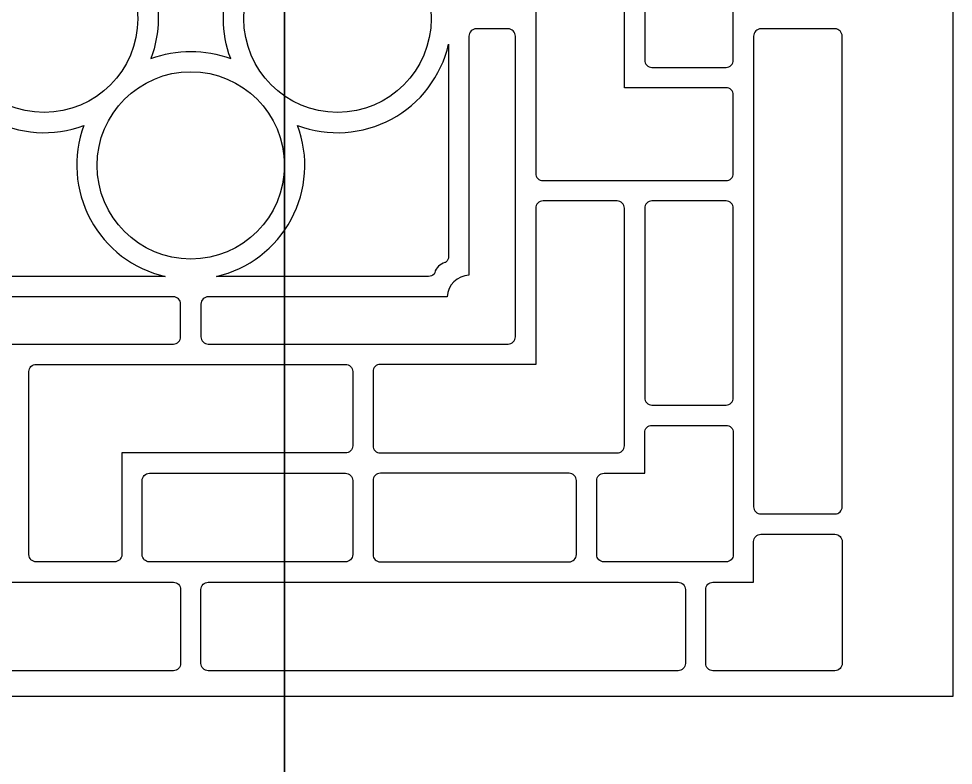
# Model space of a CAD drawing. Header units: centimetres. Extents: x 20.1 to 27, y -20.6 to 12.3.
# Drawn here: x 22.798 to 27, y -9.311 to -5.954 of the extents above; entities that cross this region are included whole.
import ezdxf

# ---------------------------------------------------------------- set-up
doc = ezdxf.new("R2010")
doc.units = ezdxf.units.CM
doc.header["$MEASUREMENT"] = 0
doc.layers.add('layer 1', color=7, linetype='Continuous')

msp = doc.modelspace()

# ---------------------------------------------------------------- linework, layer by layer
at = {"layer": 'layer 1', "color": 250}
for points, knots in [([(23.99309, 5.29547), (23.99309, 5.52805), (23.80454, 5.7166), (23.57196, 5.7166), (23.57196, 5.7166), (23.33937, 5.7166), (23.15083, 5.52805), (23.15083, 5.29547), (23.15083, 5.29547), (23.15083, 5.06288), (23.33937, 4.87434), (23.57196, 4.87434), (23.57196, 4.87434), (23.80454, 4.87433), (23.99309, 5.06288), (23.99309, 5.29546), (23.99309, 12.27286), (23.99309, -8.65933), (23.99309, 5.29547)], [0, 0, 0, 0, 0.2, 0.2, 0.2, 0.2, 0.4, 0.4, 0.4, 0.4, 0.6, 0.6, 0.6, 0.6, 1, 1, 1, 1.00001, 1.00001, 1.00001, 1.00001]), ([(20.14415, -9.00015), (20.14415, -9.00015), (20.14415, 9.00077), (20.14415, 9.00077), (20.14415, 9.00077), (20.14415, 9.00077), (26.99977, 9.00077), (26.99977, 9.00077), (26.99977, 9.00077), (26.99977, 9.00077), (26.99977, -9.00015), (26.99977, -9.00015), (26.99977, -9.00015), (26.99977, -9.00015), (20.14415, -9.00015), (20.14415, -9.00015)], [0, 0, 0, 0, 0.2, 0.2, 0.2, 0.2, 0.4, 0.4, 0.4, 0.4, 0.6, 0.6, 0.6, 0.6, 1, 1, 1, 1]), ([(23.99309, -0.65913), (23.99309, -0.42655), (23.80454, -0.238), (23.57196, -0.238), (23.57196, -0.238), (23.33937, -0.238), (23.15083, -0.42655), (23.15083, -0.65913), (23.15083, -0.65913), (23.15083, -0.89172), (23.33937, -1.08026), (23.57196, -1.08026), (23.57196, -1.08026), (23.80454, -1.08027), (23.99309, -0.89172), (23.99309, -0.65914), (23.99309, 6.31826), (23.99309, -14.61393), (23.99309, -0.65913)], [0, 0, 0, 0, 0.2, 0.2, 0.2, 0.2, 0.4, 0.4, 0.4, 0.4, 0.6, 0.6, 0.6, 0.6, 1, 1, 1, 1.00001, 1.00001, 1.00001, 1.00001]), ([(23.99309, -6.61373), (23.99309, -6.38115), (23.80454, -6.1926), (23.57196, -6.1926), (23.57196, -6.1926), (23.33937, -6.1926), (23.15083, -6.38115), (23.15083, -6.61373), (23.15083, -6.61373), (23.15083, -6.84632), (23.33937, -7.03486), (23.57196, -7.03487), (23.57196, -7.03487), (23.80454, -7.03487), (23.99309, -6.84632), (23.99309, -6.61374), (23.99309, 0.36366), (23.99309, -20.56853), (23.99309, -6.61373)], [0, 0, 0, 0, 0.2, 0.2, 0.2, 0.2, 0.4, 0.4, 0.4, 0.4, 0.6, 0.6, 0.6, 0.6, 1, 1, 1, 1.00001, 1.00001, 1.00001, 1.00001]), ([(25.52091, -6.26442), (25.52091, -6.26442), (25.97796, -6.26442), (25.97796, -6.26442), (25.97796, -6.26442), (25.98661, -6.26442), (25.99492, -6.26786), (26.00104, -6.27399), (26.00104, -6.27399), (26.00716, -6.28011), (26.0106, -6.28841), (26.0106, -6.29707), (26.0106, -6.29707), (26.0106, -6.29707), (26.0106, -6.64964), (26.0106, -6.64964), (26.0106, -6.64964), (26.0106, -6.6583), (26.00716, -6.66661), (26.00104, -6.67273), (26.00104, -6.67273), (25.99492, -6.67885), (25.98661, -6.68229), (25.97796, -6.68229), (25.97796, -6.68229), (25.97796, -6.68229), (25.15528, -6.68229), (25.15528, -6.68229), (25.15528, -6.68229), (25.14662, -6.68229), (25.13832, -6.67885), (25.1322, -6.67273), (25.1322, -6.67273), (25.12608, -6.66661), (25.12264, -6.6583), (25.12264, -6.64964), (25.12264, -6.64964), (25.12264, -6.64964), (25.12264, -5.25893), (25.12264, -5.25893), (25.12264, -5.25893), (25.12264, -5.25027), (25.12608, -5.24197), (25.1322, -5.23585), (25.1322, -5.23585), (25.13832, -5.22973), (25.14662, -5.22629), (25.15528, -5.22629), (25.15528, -5.22629), (25.15528, -5.22629), (25.48827, -5.22629), (25.48827, -5.22629), (25.48827, -5.22629), (25.49693, -5.22629), (25.50523, -5.22973), (25.51135, -5.23585), (25.51135, -5.23585), (25.51748, -5.24197), (25.52091, -5.25027), (25.52091, -5.25893), (25.52091, -5.25893), (25.52091, -5.25893), (25.52091, -6.26442), (25.52091, -6.26442)], [0, 0, 0, 0, 0.0588235, 0.0588235, 0.0588235, 0.0588235, 0.1176471, 0.1176471, 0.1176471, 0.1176471, 0.1764706, 0.1764706, 0.1764706, 0.1764706, 0.2352941, 0.2352941, 0.2352941, 0.2352941, 0.2941176, 0.2941176, 0.2941176, 0.2941176, 0.3529412, 0.3529412, 0.3529412, 0.3529412, 0.4117647, 0.4117647, 0.4117647, 0.4117647, 0.4705882, 0.4705882, 0.4705882, 0.4705882, 0.5294118, 0.5294118, 0.5294118, 0.5294118, 0.5882353, 0.5882353, 0.5882353, 0.5882353, 0.6470588, 0.6470588, 0.6470588, 0.6470588, 0.7058824, 0.7058824, 0.7058824, 0.7058824, 0.7647059, 0.7647059, 0.7647059, 0.7647059, 0.8235294, 0.8235294, 0.8235294, 0.8235294, 0.8823529, 0.8823529, 0.8823529, 0.8823529, 1, 1, 1, 1]), ([(25.97796, -5.22629), (25.98661, -5.22629), (25.99492, -5.22973), (26.00104, -5.23585), (26.00104, -5.23585), (26.00716, -5.24197), (26.0106, -5.25027), (26.0106, -5.25893), (26.0106, -5.25893), (26.0106, -5.25893), (26.0106, -6.14037), (26.0106, -6.14037), (26.0106, -6.14037), (26.0106, -6.14903), (26.00716, -6.15733), (26.00104, -6.16345), (26.00104, -6.16345), (25.99492, -6.16958), (25.98661, -6.17302), (25.97796, -6.17302), (25.97796, -6.17302), (25.97796, -6.17302), (25.64497, -6.17302), (25.64497, -6.17302), (25.64497, -6.17302), (25.63631, -6.17302), (25.62801, -6.16958), (25.62189, -6.16345), (25.62189, -6.16345), (25.61576, -6.15733), (25.61232, -6.14903), (25.61232, -6.14037), (25.61232, -6.14037), (25.61232, -6.14037), (25.61232, -5.25893), (25.61232, -5.25893), (25.61232, -5.25893), (25.61232, -5.25027), (25.61576, -5.24197), (25.62189, -5.23585), (25.62189, -5.23585), (25.62801, -5.22973), (25.63631, -5.22629), (25.64497, -5.22629), (25.64497, -5.22629), (25.64497, -5.22629), (25.97796, -5.22629), (25.97796, -5.22629)], [0, 0, 0, 0, 0.0769231, 0.0769231, 0.0769231, 0.0769231, 0.1538462, 0.1538462, 0.1538462, 0.1538462, 0.2307692, 0.2307692, 0.2307692, 0.2307692, 0.3076923, 0.3076923, 0.3076923, 0.3076923, 0.3846154, 0.3846154, 0.3846154, 0.3846154, 0.4615385, 0.4615385, 0.4615385, 0.4615385, 0.5384615, 0.5384615, 0.5384615, 0.5384615, 0.6153846, 0.6153846, 0.6153846, 0.6153846, 0.6923077, 0.6923077, 0.6923077, 0.6923077, 0.7692308, 0.7692308, 0.7692308, 0.7692308, 0.8461538, 0.8461538, 0.8461538, 0.8461538, 1, 1, 1, 1]), ([(23.33364, -5.95429), (23.33364, -5.7217), (23.1451, -5.53316), (22.91251, -5.53316), (22.91251, -5.53316), (22.67993, -5.53316), (22.49138, -5.7217), (22.49138, -5.95429), (22.49138, -5.95429), (22.49138, -6.18687), (22.67993, -6.37542), (22.91251, -6.37542), (22.91251, -6.37542), (23.1451, -6.37542), (23.33364, -6.18687), (23.33364, -5.95429)], [0, 0, 0, 0, 0.2, 0.2, 0.2, 0.2, 0.4, 0.4, 0.4, 0.4, 0.6, 0.6, 0.6, 0.6, 1, 1, 1, 1]), ([(24.65254, -5.95429), (24.65254, -5.7217), (24.46399, -5.53316), (24.2314, -5.53316), (24.2314, -5.53316), (23.99882, -5.53316), (23.81027, -5.7217), (23.81027, -5.95429), (23.81027, -5.95429), (23.81027, -6.18687), (23.99882, -6.37542), (24.2314, -6.37542), (24.2314, -6.37542), (24.46399, -6.37542), (24.65253, -6.18687), (24.65254, -5.95429)], [0, 0, 0, 0, 0.2, 0.2, 0.2, 0.2, 0.4, 0.4, 0.4, 0.4, 0.6, 0.6, 0.6, 0.6, 1, 1, 1, 1]), ([(23.39267, -5.775), (23.5083, -5.81818), (23.63562, -5.81818), (23.75124, -5.775), (23.75124, -5.775), (23.70807, -5.89063), (23.70807, -6.01795), (23.75124, -6.13357), (23.75124, -6.13357), (23.63562, -6.0904), (23.5083, -6.0904), (23.39267, -6.13357), (23.39267, -6.13357), (23.43585, -6.01795), (23.43585, -5.89063), (23.39267, -5.775)], [0, 0, 0, 0, 0.2, 0.2, 0.2, 0.2, 0.4, 0.4, 0.4, 0.4, 0.6, 0.6, 0.6, 0.6, 1, 1, 1, 1]), ([(22.11269, -6.03264), (22.11269, -6.02398), (22.11613, -6.01568), (22.12225, -6.00955), (22.12225, -6.00955), (22.12837, -6.00343), (22.13668, -5.99999), (22.14534, -5.99999), (22.14534, -5.99999), (22.14534, -5.99999), (22.28898, -5.99999), (22.28898, -5.99999), (22.28898, -5.99999), (22.29764, -5.99999), (22.30594, -6.00343), (22.31206, -6.00955), (22.31206, -6.00955), (22.31818, -6.01568), (22.32162, -6.02398), (22.32162, -6.03264), (22.32162, -6.03264), (22.32162, -6.03264), (22.32162, -7.10669), (22.32162, -7.10669), (22.32162, -7.10669), (22.37425, -7.11007), (22.41618, -7.152), (22.41956, -7.20462), (22.41956, -7.20462), (22.41956, -7.20462), (23.49361, -7.20462), (23.49361, -7.20462), (23.49361, -7.20462), (23.50227, -7.20462), (23.51057, -7.20806), (23.51669, -7.21419), (23.51669, -7.21419), (23.52281, -7.22031), (23.52625, -7.22861), (23.52625, -7.23727), (23.52625, -7.23727), (23.52625, -7.23727), (23.52625, -7.38418), (23.52625, -7.38418), (23.52625, -7.38418), (23.52625, -7.39283), (23.52281, -7.40114), (23.51669, -7.40726), (23.51669, -7.40726), (23.51057, -7.41338), (23.50227, -7.41682), (23.49361, -7.41682), (23.49361, -7.41682), (23.49361, -7.41682), (22.14534, -7.41682), (22.14534, -7.41682), (22.14534, -7.41682), (22.13668, -7.41682), (22.12837, -7.41338), (22.12225, -7.40726), (22.12225, -7.40726), (22.11613, -7.40114), (22.11269, -7.39283), (22.11269, -7.38418), (22.11269, -7.38418), (22.11269, -7.38418), (22.11269, -6.03264), (22.11269, -6.03264)], [0, 0, 0, 0, 0.0555556, 0.0555556, 0.0555556, 0.0555556, 0.1111111, 0.1111111, 0.1111111, 0.1111111, 0.1666667, 0.1666667, 0.1666667, 0.1666667, 0.2222222, 0.2222222, 0.2222222, 0.2222222, 0.2777778, 0.2777778, 0.2777778, 0.2777778, 0.3333333, 0.3333333, 0.3333333, 0.3333333, 0.3888889, 0.3888889, 0.3888889, 0.3888889, 0.4444444, 0.4444444, 0.4444444, 0.4444444, 0.5, 0.5, 0.5, 0.5, 0.5555556, 0.5555556, 0.5555556, 0.5555556, 0.6111111, 0.6111111, 0.6111111, 0.6111111, 0.6666667, 0.6666667, 0.6666667, 0.6666667, 0.7222222, 0.7222222, 0.7222222, 0.7222222, 0.7777778, 0.7777778, 0.7777778, 0.7777778, 0.8333333, 0.8333333, 0.8333333, 0.8333333, 0.8888889, 0.8888889, 0.8888889, 0.8888889, 1, 1, 1, 1]), ([(24.82229, -7.10669), (24.82229, -7.10669), (24.82229, -6.03264), (24.82229, -6.03264), (24.82229, -6.03264), (24.82229, -6.02398), (24.82573, -6.01568), (24.83186, -6.00955), (24.83186, -6.00955), (24.83798, -6.00343), (24.84628, -5.99999), (24.85494, -5.99999), (24.85494, -5.99999), (24.85494, -5.99999), (24.99858, -5.99999), (24.99858, -5.99999), (24.99858, -5.99999), (25.00724, -5.99999), (25.01554, -6.00343), (25.02167, -6.00955), (25.02167, -6.00955), (25.02779, -6.01568), (25.03123, -6.02398), (25.03123, -6.03264), (25.03123, -6.03264), (25.03123, -6.03264), (25.03123, -7.38418), (25.03123, -7.38418), (25.03123, -7.38418), (25.03123, -7.39283), (25.02779, -7.40114), (25.02167, -7.40726), (25.02167, -7.40726), (25.01554, -7.41338), (25.00724, -7.41682), (24.99858, -7.41682), (24.99858, -7.41682), (24.99858, -7.41682), (23.65031, -7.41682), (23.65031, -7.41682), (23.65031, -7.41682), (23.64165, -7.41682), (23.63335, -7.41338), (23.62722, -7.40726), (23.62722, -7.40726), (23.6211, -7.40114), (23.61766, -7.39283), (23.61766, -7.38418), (23.61766, -7.38418), (23.61766, -7.38418), (23.61766, -7.23727), (23.61766, -7.23727), (23.61766, -7.23727), (23.61766, -7.22861), (23.6211, -7.22031), (23.62722, -7.21419), (23.62722, -7.21419), (23.63335, -7.20806), (23.64165, -7.20462), (23.65031, -7.20462), (23.65031, -7.20462), (23.65031, -7.20462), (24.72436, -7.20462), (24.72436, -7.20462), (24.72436, -7.20462), (24.72774, -7.152), (24.76967, -7.11007), (24.82229, -7.10669)], [0, 0, 0, 0, 0.0555556, 0.0555556, 0.0555556, 0.0555556, 0.1111111, 0.1111111, 0.1111111, 0.1111111, 0.1666667, 0.1666667, 0.1666667, 0.1666667, 0.2222222, 0.2222222, 0.2222222, 0.2222222, 0.2777778, 0.2777778, 0.2777778, 0.2777778, 0.3333333, 0.3333333, 0.3333333, 0.3333333, 0.3888889, 0.3888889, 0.3888889, 0.3888889, 0.4444444, 0.4444444, 0.4444444, 0.4444444, 0.5, 0.5, 0.5, 0.5, 0.5555556, 0.5555556, 0.5555556, 0.5555556, 0.6111111, 0.6111111, 0.6111111, 0.6111111, 0.6666667, 0.6666667, 0.6666667, 0.6666667, 0.7222222, 0.7222222, 0.7222222, 0.7222222, 0.7777778, 0.7777778, 0.7777778, 0.7777778, 0.8333333, 0.8333333, 0.8333333, 0.8333333, 0.8888889, 0.8888889, 0.8888889, 0.8888889, 1, 1, 1, 1]), ([(26.46764, -5.99999), (26.4763, -5.99999), (26.4846, -6.00343), (26.49073, -6.00955), (26.49073, -6.00955), (26.49685, -6.01568), (26.50029, -6.02398), (26.50029, -6.03264), (26.50029, -6.03264), (26.50029, -6.03264), (26.50029, -8.14809), (26.50029, -8.14809), (26.50029, -8.14809), (26.50029, -8.15675), (26.49685, -8.16505), (26.49073, -8.17117), (26.49073, -8.17117), (26.4846, -8.17729), (26.4763, -8.18073), (26.46764, -8.18073), (26.46764, -8.18073), (26.46764, -8.18073), (26.13466, -8.18073), (26.13466, -8.18073), (26.13466, -8.18073), (26.126, -8.18073), (26.11769, -8.17729), (26.11157, -8.17117), (26.11157, -8.17117), (26.10545, -8.16505), (26.10201, -8.15675), (26.10201, -8.14809), (26.10201, -8.14809), (26.10201, -8.14809), (26.10201, -6.03264), (26.10201, -6.03264), (26.10201, -6.03264), (26.10201, -6.02398), (26.10545, -6.01568), (26.11157, -6.00955), (26.11157, -6.00955), (26.11769, -6.00343), (26.126, -5.99999), (26.13466, -5.99999), (26.13466, -5.99999), (26.13466, -5.99999), (26.46764, -5.99999), (26.46764, -5.99999)], [0, 0, 0, 0, 0.0769231, 0.0769231, 0.0769231, 0.0769231, 0.1538462, 0.1538462, 0.1538462, 0.1538462, 0.2307692, 0.2307692, 0.2307692, 0.2307692, 0.3076923, 0.3076923, 0.3076923, 0.3076923, 0.3846154, 0.3846154, 0.3846154, 0.3846154, 0.4615385, 0.4615385, 0.4615385, 0.4615385, 0.5384615, 0.5384615, 0.5384615, 0.5384615, 0.6153846, 0.6153846, 0.6153846, 0.6153846, 0.6923077, 0.6923077, 0.6923077, 0.6923077, 0.7692308, 0.7692308, 0.7692308, 0.7692308, 0.8461538, 0.8461538, 0.8461538, 0.8461538, 1, 1, 1, 1]), ([(22.47542, -7.09674), (22.47593, -7.09871), (22.47689, -7.10053), (22.47823, -7.10206), (22.47823, -7.10206), (22.48443, -7.10915), (22.49338, -7.11322), (22.5028, -7.11322), (22.5028, -7.11322), (22.5028, -7.11322), (23.457, -7.11322), (23.457, -7.11322), (23.457, -7.11322), (23.31314, -7.08011), (23.19055, -6.98658), (23.1206, -6.85658), (23.1206, -6.85658), (23.05066, -6.72658), (23.04016, -6.57274), (23.0918, -6.43445), (23.0918, -6.43445), (22.95351, -6.48609), (22.79966, -6.47559), (22.66967, -6.40564), (22.66967, -6.40564), (22.53967, -6.3357), (22.44614, -6.2131), (22.41303, -6.06925), (22.41303, -6.06925), (22.41303, -6.06925), (22.41303, -7.02345), (22.41303, -7.02345), (22.41303, -7.02345), (22.41303, -7.03286), (22.4171, -7.04182), (22.42418, -7.04802), (22.42418, -7.04802), (22.42572, -7.04936), (22.42754, -7.05032), (22.42951, -7.05083), (22.42951, -7.05083), (22.45201, -7.05666), (22.46959, -7.07424), (22.47542, -7.09674)], [0, 0, 0, 0, 0.0833333, 0.0833333, 0.0833333, 0.0833333, 0.1666667, 0.1666667, 0.1666667, 0.1666667, 0.25, 0.25, 0.25, 0.25, 0.3333333, 0.3333333, 0.3333333, 0.3333333, 0.4166667, 0.4166667, 0.4166667, 0.4166667, 0.5, 0.5, 0.5, 0.5, 0.5833333, 0.5833333, 0.5833333, 0.5833333, 0.6666667, 0.6666667, 0.6666667, 0.6666667, 0.75, 0.75, 0.75, 0.75, 0.8333333, 0.8333333, 0.8333333, 0.8333333, 1, 1, 1, 1]), ([(24.71441, -7.05083), (24.71638, -7.05032), (24.7182, -7.04936), (24.71973, -7.04802), (24.71973, -7.04802), (24.72682, -7.04182), (24.73089, -7.03286), (24.73089, -7.02345), (24.73089, -7.02345), (24.73089, -7.02345), (24.73089, -6.06925), (24.73089, -6.06925), (24.73089, -6.06925), (24.69778, -6.2131), (24.60425, -6.3357), (24.47425, -6.40564), (24.47425, -6.40564), (24.34425, -6.47559), (24.19041, -6.48609), (24.05212, -6.43445), (24.05212, -6.43445), (24.10376, -6.57274), (24.09326, -6.72658), (24.02331, -6.85658), (24.02331, -6.85658), (23.95337, -6.98658), (23.83077, -7.08011), (23.68692, -7.11322), (23.68692, -7.11322), (23.68692, -7.11322), (24.64112, -7.11322), (24.64112, -7.11322), (24.64112, -7.11322), (24.65053, -7.11322), (24.65949, -7.10915), (24.66569, -7.10206), (24.66569, -7.10206), (24.66703, -7.10053), (24.66799, -7.09871), (24.6685, -7.09674), (24.6685, -7.09674), (24.67433, -7.07424), (24.69191, -7.05666), (24.71441, -7.05083)], [0, 0, 0, 0, 0.0833333, 0.0833333, 0.0833333, 0.0833333, 0.1666667, 0.1666667, 0.1666667, 0.1666667, 0.25, 0.25, 0.25, 0.25, 0.3333333, 0.3333333, 0.3333333, 0.3333333, 0.4166667, 0.4166667, 0.4166667, 0.4166667, 0.5, 0.5, 0.5, 0.5, 0.5833333, 0.5833333, 0.5833333, 0.5833333, 0.6666667, 0.6666667, 0.6666667, 0.6666667, 0.75, 0.75, 0.75, 0.75, 0.8333333, 0.8333333, 0.8333333, 0.8333333, 1, 1, 1, 1]), ([(25.12264, -6.80634), (25.12264, -6.79769), (25.12608, -6.78938), (25.1322, -6.78326), (25.1322, -6.78326), (25.13832, -6.77714), (25.14662, -6.7737), (25.15528, -6.7737), (25.15528, -6.7737), (25.15528, -6.7737), (25.48827, -6.7737), (25.48827, -6.7737), (25.48827, -6.7737), (25.49693, -6.7737), (25.50523, -6.77714), (25.51135, -6.78326), (25.51135, -6.78326), (25.51748, -6.78938), (25.52091, -6.79769), (25.52091, -6.80634), (25.52091, -6.80634), (25.52091, -6.80634), (25.52091, -7.87386), (25.52091, -7.87386), (25.52091, -7.87386), (25.52091, -7.88252), (25.51748, -7.89083), (25.51135, -7.89695), (25.51135, -7.89695), (25.50523, -7.90307), (25.49693, -7.90651), (25.48827, -7.90651), (25.48827, -7.90651), (25.48827, -7.90651), (24.42401, -7.90651), (24.42401, -7.90651), (24.42401, -7.90651), (24.41536, -7.90651), (24.40705, -7.90307), (24.40093, -7.89695), (24.40093, -7.89695), (24.39481, -7.89083), (24.39137, -7.88252), (24.39137, -7.87386), (24.39137, -7.87386), (24.39137, -7.87386), (24.39137, -7.54088), (24.39137, -7.54088), (24.39137, -7.54088), (24.39137, -7.53222), (24.39481, -7.52391), (24.40093, -7.51779), (24.40093, -7.51779), (24.40705, -7.51167), (24.41536, -7.50823), (24.42401, -7.50823), (24.42401, -7.50823), (24.42401, -7.50823), (25.12264, -7.50823), (25.12264, -7.50823), (25.12264, -7.50823), (25.12264, -7.50823), (25.12264, -6.80634), (25.12264, -6.80634)], [0, 0, 0, 0, 0.0588235, 0.0588235, 0.0588235, 0.0588235, 0.1176471, 0.1176471, 0.1176471, 0.1176471, 0.1764706, 0.1764706, 0.1764706, 0.1764706, 0.2352941, 0.2352941, 0.2352941, 0.2352941, 0.2941176, 0.2941176, 0.2941176, 0.2941176, 0.3529412, 0.3529412, 0.3529412, 0.3529412, 0.4117647, 0.4117647, 0.4117647, 0.4117647, 0.4705882, 0.4705882, 0.4705882, 0.4705882, 0.5294118, 0.5294118, 0.5294118, 0.5294118, 0.5882353, 0.5882353, 0.5882353, 0.5882353, 0.6470588, 0.6470588, 0.6470588, 0.6470588, 0.7058824, 0.7058824, 0.7058824, 0.7058824, 0.7647059, 0.7647059, 0.7647059, 0.7647059, 0.8235294, 0.8235294, 0.8235294, 0.8235294, 0.8823529, 0.8823529, 0.8823529, 0.8823529, 1, 1, 1, 1]), ([(25.97796, -6.7737), (25.98661, -6.7737), (25.99492, -6.77714), (26.00104, -6.78326), (26.00104, -6.78326), (26.00716, -6.78938), (26.0106, -6.79769), (26.0106, -6.80634), (26.0106, -6.80634), (26.0106, -6.80634), (26.0106, -7.6584), (26.0106, -7.6584), (26.0106, -7.6584), (26.0106, -7.66706), (26.00716, -7.67536), (26.00104, -7.68148), (26.00104, -7.68148), (25.99492, -7.68761), (25.98661, -7.69105), (25.97796, -7.69105), (25.97796, -7.69105), (25.97796, -7.69105), (25.64497, -7.69105), (25.64497, -7.69105), (25.64497, -7.69105), (25.63631, -7.69105), (25.62801, -7.68761), (25.62189, -7.68148), (25.62189, -7.68148), (25.61576, -7.67536), (25.61232, -7.66706), (25.61232, -7.6584), (25.61232, -7.6584), (25.61232, -7.6584), (25.61232, -6.80634), (25.61232, -6.80634), (25.61232, -6.80634), (25.61232, -6.79769), (25.61576, -6.78938), (25.62189, -6.78326), (25.62189, -6.78326), (25.62801, -6.77714), (25.63631, -6.7737), (25.64497, -6.7737), (25.64497, -6.7737), (25.64497, -6.7737), (25.97796, -6.7737), (25.97796, -6.7737)], [0, 0, 0, 0, 0.0769231, 0.0769231, 0.0769231, 0.0769231, 0.1538462, 0.1538462, 0.1538462, 0.1538462, 0.2307692, 0.2307692, 0.2307692, 0.2307692, 0.3076923, 0.3076923, 0.3076923, 0.3076923, 0.3846154, 0.3846154, 0.3846154, 0.3846154, 0.4615385, 0.4615385, 0.4615385, 0.4615385, 0.5384615, 0.5384615, 0.5384615, 0.5384615, 0.6153846, 0.6153846, 0.6153846, 0.6153846, 0.6923077, 0.6923077, 0.6923077, 0.6923077, 0.7692308, 0.7692308, 0.7692308, 0.7692308, 0.8461538, 0.8461538, 0.8461538, 0.8461538, 1, 1, 1, 1]), ([(24.26731, -7.90651), (24.27597, -7.90651), (24.28428, -7.90307), (24.2904, -7.89695), (24.2904, -7.89695), (24.29652, -7.89083), (24.29996, -7.88252), (24.29996, -7.87386), (24.29996, -7.87386), (24.29996, -7.87386), (24.29996, -7.54088), (24.29996, -7.54088), (24.29996, -7.54088), (24.29996, -7.53222), (24.29652, -7.52391), (24.2904, -7.51779), (24.2904, -7.51779), (24.28428, -7.51167), (24.27597, -7.50823), (24.26731, -7.50823), (24.26731, -7.50823), (24.26731, -7.50823), (22.8766, -7.50823), (22.8766, -7.50823), (22.8766, -7.50823), (22.86794, -7.50823), (22.85964, -7.51167), (22.85352, -7.51779), (22.85352, -7.51779), (22.8474, -7.52391), (22.84396, -7.53222), (22.84396, -7.54088), (22.84396, -7.54088), (22.84396, -7.54088), (22.84396, -8.36355), (22.84396, -8.36355), (22.84396, -8.36355), (22.84396, -8.37221), (22.8474, -8.38051), (22.85352, -8.38664), (22.85352, -8.38664), (22.85964, -8.39276), (22.86794, -8.3962), (22.8766, -8.3962), (22.8766, -8.3962), (22.8766, -8.3962), (23.22918, -8.3962), (23.22918, -8.3962), (23.22918, -8.3962), (23.23784, -8.3962), (23.24614, -8.39276), (23.25226, -8.38664), (23.25226, -8.38664), (23.25838, -8.38051), (23.26182, -8.37221), (23.26182, -8.36355), (23.26182, -8.36355), (23.26182, -8.36355), (23.26182, -7.90651), (23.26182, -7.90651), (23.26182, -7.90651), (23.26182, -7.90651), (24.26731, -7.90651), (24.26731, -7.90651)], [0, 0, 0, 0, 0.0588235, 0.0588235, 0.0588235, 0.0588235, 0.1176471, 0.1176471, 0.1176471, 0.1176471, 0.1764706, 0.1764706, 0.1764706, 0.1764706, 0.2352941, 0.2352941, 0.2352941, 0.2352941, 0.2941176, 0.2941176, 0.2941176, 0.2941176, 0.3529412, 0.3529412, 0.3529412, 0.3529412, 0.4117647, 0.4117647, 0.4117647, 0.4117647, 0.4705882, 0.4705882, 0.4705882, 0.4705882, 0.5294118, 0.5294118, 0.5294118, 0.5294118, 0.5882353, 0.5882353, 0.5882353, 0.5882353, 0.6470588, 0.6470588, 0.6470588, 0.6470588, 0.7058824, 0.7058824, 0.7058824, 0.7058824, 0.7647059, 0.7647059, 0.7647059, 0.7647059, 0.8235294, 0.8235294, 0.8235294, 0.8235294, 0.8823529, 0.8823529, 0.8823529, 0.8823529, 1, 1, 1, 1]), ([(25.64497, -7.78246), (25.63631, -7.78246), (25.62801, -7.78589), (25.62189, -7.79202), (25.62189, -7.79202), (25.61576, -7.79814), (25.61232, -7.80644), (25.61232, -7.8151), (25.61232, -7.8151), (25.61232, -7.8151), (25.61232, -7.99792), (25.61232, -7.99792), (25.61232, -7.99792), (25.61232, -7.99792), (25.42951, -7.99792), (25.42951, -7.99792), (25.42951, -7.99792), (25.42085, -7.99792), (25.41254, -8.00136), (25.40642, -8.00748), (25.40642, -8.00748), (25.4003, -8.0136), (25.39686, -8.02191), (25.39686, -8.03056), (25.39686, -8.03056), (25.39686, -8.03056), (25.39686, -8.36355), (25.39686, -8.36355), (25.39686, -8.36355), (25.39686, -8.37221), (25.4003, -8.38051), (25.40642, -8.38664), (25.40642, -8.38664), (25.41254, -8.39276), (25.42085, -8.3962), (25.42951, -8.3962), (25.42951, -8.3962), (25.42951, -8.3962), (25.97796, -8.3962), (25.97796, -8.3962), (25.97796, -8.3962), (25.98661, -8.3962), (25.99492, -8.39276), (26.00104, -8.38664), (26.00104, -8.38664), (26.00716, -8.38051), (26.0106, -8.37221), (26.0106, -8.36355), (26.0106, -8.36355), (26.0106, -8.36355), (26.0106, -7.8151), (26.0106, -7.8151), (26.0106, -7.8151), (26.0106, -7.80644), (26.00716, -7.79814), (26.00104, -7.79202), (26.00104, -7.79202), (25.99492, -7.78589), (25.98661, -7.78246), (25.97796, -7.78246), (25.97796, -7.78246), (25.97796, -7.78246), (25.64497, -7.78246), (25.64497, -7.78246)], [0, 0, 0, 0, 0.0588235, 0.0588235, 0.0588235, 0.0588235, 0.1176471, 0.1176471, 0.1176471, 0.1176471, 0.1764706, 0.1764706, 0.1764706, 0.1764706, 0.2352941, 0.2352941, 0.2352941, 0.2352941, 0.2941176, 0.2941176, 0.2941176, 0.2941176, 0.3529412, 0.3529412, 0.3529412, 0.3529412, 0.4117647, 0.4117647, 0.4117647, 0.4117647, 0.4705882, 0.4705882, 0.4705882, 0.4705882, 0.5294118, 0.5294118, 0.5294118, 0.5294118, 0.5882353, 0.5882353, 0.5882353, 0.5882353, 0.6470588, 0.6470588, 0.6470588, 0.6470588, 0.7058824, 0.7058824, 0.7058824, 0.7058824, 0.7647059, 0.7647059, 0.7647059, 0.7647059, 0.8235294, 0.8235294, 0.8235294, 0.8235294, 0.8823529, 0.8823529, 0.8823529, 0.8823529, 1, 1, 1, 1]), ([(24.26731, -8.3962), (24.27597, -8.3962), (24.28428, -8.39276), (24.2904, -8.38664), (24.2904, -8.38664), (24.29652, -8.38051), (24.29996, -8.37221), (24.29996, -8.36355), (24.29996, -8.36355), (24.29996, -8.36355), (24.29996, -8.03056), (24.29996, -8.03056), (24.29996, -8.03056), (24.29996, -8.02191), (24.29652, -8.0136), (24.2904, -8.00748), (24.2904, -8.00748), (24.28428, -8.00136), (24.27597, -7.99792), (24.26731, -7.99792), (24.26731, -7.99792), (24.26731, -7.99792), (23.38588, -7.99792), (23.38588, -7.99792), (23.38588, -7.99792), (23.37722, -7.99792), (23.36891, -8.00136), (23.36279, -8.00748), (23.36279, -8.00748), (23.35667, -8.0136), (23.35323, -8.02191), (23.35323, -8.03056), (23.35323, -8.03056), (23.35323, -8.03056), (23.35323, -8.36355), (23.35323, -8.36355), (23.35323, -8.36355), (23.35323, -8.37221), (23.35667, -8.38051), (23.36279, -8.38664), (23.36279, -8.38664), (23.36891, -8.39276), (23.37722, -8.3962), (23.38588, -8.3962), (23.38588, -8.3962), (23.38588, -8.3962), (24.26731, -8.3962), (24.26731, -8.3962)], [0, 0, 0, 0, 0.0769231, 0.0769231, 0.0769231, 0.0769231, 0.1538462, 0.1538462, 0.1538462, 0.1538462, 0.2307692, 0.2307692, 0.2307692, 0.2307692, 0.3076923, 0.3076923, 0.3076923, 0.3076923, 0.3846154, 0.3846154, 0.3846154, 0.3846154, 0.4615385, 0.4615385, 0.4615385, 0.4615385, 0.5384615, 0.5384615, 0.5384615, 0.5384615, 0.6153846, 0.6153846, 0.6153846, 0.6153846, 0.6923077, 0.6923077, 0.6923077, 0.6923077, 0.7692308, 0.7692308, 0.7692308, 0.7692308, 0.8461538, 0.8461538, 0.8461538, 0.8461538, 1, 1, 1, 1]), ([(25.27281, -7.99792), (25.28146, -7.99792), (25.28977, -8.00136), (25.29589, -8.00748), (25.29589, -8.00748), (25.30201, -8.0136), (25.30545, -8.02191), (25.30545, -8.03056), (25.30545, -8.03056), (25.30545, -8.03056), (25.30545, -8.36355), (25.30545, -8.36355), (25.30545, -8.36355), (25.30545, -8.37221), (25.30201, -8.38051), (25.29589, -8.38664), (25.29589, -8.38664), (25.28977, -8.39276), (25.28146, -8.3962), (25.27281, -8.3962), (25.27281, -8.3962), (25.27281, -8.3962), (24.42401, -8.3962), (24.42401, -8.3962), (24.42401, -8.3962), (24.41536, -8.3962), (24.40705, -8.39276), (24.40093, -8.38664), (24.40093, -8.38664), (24.39481, -8.38051), (24.39137, -8.37221), (24.39137, -8.36355), (24.39137, -8.36355), (24.39137, -8.36355), (24.39137, -8.03056), (24.39137, -8.03056), (24.39137, -8.03056), (24.39137, -8.02191), (24.39481, -8.0136), (24.40093, -8.00748), (24.40093, -8.00748), (24.40705, -8.00136), (24.41536, -7.99792), (24.42401, -7.99792), (24.42401, -7.99792), (24.42401, -7.99792), (25.27281, -7.99792), (25.27281, -7.99792)], [0, 0, 0, 0, 0.0769231, 0.0769231, 0.0769231, 0.0769231, 0.1538462, 0.1538462, 0.1538462, 0.1538462, 0.2307692, 0.2307692, 0.2307692, 0.2307692, 0.3076923, 0.3076923, 0.3076923, 0.3076923, 0.3846154, 0.3846154, 0.3846154, 0.3846154, 0.4615385, 0.4615385, 0.4615385, 0.4615385, 0.5384615, 0.5384615, 0.5384615, 0.5384615, 0.6153846, 0.6153846, 0.6153846, 0.6153846, 0.6923077, 0.6923077, 0.6923077, 0.6923077, 0.7692308, 0.7692308, 0.7692308, 0.7692308, 0.8461538, 0.8461538, 0.8461538, 0.8461538, 1, 1, 1, 1]), ([(26.50029, -8.30479), (26.50029, -8.29613), (26.49685, -8.28783), (26.49073, -8.2817), (26.49073, -8.2817), (26.4846, -8.27558), (26.4763, -8.27214), (26.46764, -8.27214), (26.46764, -8.27214), (26.46764, -8.27214), (26.13466, -8.27214), (26.13466, -8.27214), (26.13466, -8.27214), (26.126, -8.27214), (26.11769, -8.27558), (26.11157, -8.2817), (26.11157, -8.2817), (26.10545, -8.28783), (26.10201, -8.29613), (26.10201, -8.30479), (26.10201, -8.30479), (26.10201, -8.30479), (26.10201, -8.48761), (26.10201, -8.48761), (26.10201, -8.48761), (26.10201, -8.48761), (25.91919, -8.48761), (25.91919, -8.48761), (25.91919, -8.48761), (25.91054, -8.48761), (25.90223, -8.49104), (25.89611, -8.49717), (25.89611, -8.49717), (25.88999, -8.50329), (25.88655, -8.51159), (25.88655, -8.52025), (25.88655, -8.52025), (25.88655, -8.52025), (25.88655, -8.85324), (25.88655, -8.85324), (25.88655, -8.85324), (25.88655, -8.8619), (25.88999, -8.8702), (25.89611, -8.87632), (25.89611, -8.87632), (25.90223, -8.88245), (25.91054, -8.88588), (25.91919, -8.88588), (25.91919, -8.88588), (25.91919, -8.88588), (26.46764, -8.88588), (26.46764, -8.88588), (26.46764, -8.88588), (26.4763, -8.88588), (26.4846, -8.88245), (26.49073, -8.87632), (26.49073, -8.87632), (26.49685, -8.8702), (26.50029, -8.8619), (26.50029, -8.85324), (26.50029, -8.85324), (26.50029, -8.85324), (26.50029, -8.30479), (26.50029, -8.30479)], [0, 0, 0, 0, 0.0588235, 0.0588235, 0.0588235, 0.0588235, 0.1176471, 0.1176471, 0.1176471, 0.1176471, 0.1764706, 0.1764706, 0.1764706, 0.1764706, 0.2352941, 0.2352941, 0.2352941, 0.2352941, 0.2941176, 0.2941176, 0.2941176, 0.2941176, 0.3529412, 0.3529412, 0.3529412, 0.3529412, 0.4117647, 0.4117647, 0.4117647, 0.4117647, 0.4705882, 0.4705882, 0.4705882, 0.4705882, 0.5294118, 0.5294118, 0.5294118, 0.5294118, 0.5882353, 0.5882353, 0.5882353, 0.5882353, 0.6470588, 0.6470588, 0.6470588, 0.6470588, 0.7058824, 0.7058824, 0.7058824, 0.7058824, 0.7647059, 0.7647059, 0.7647059, 0.7647059, 0.8235294, 0.8235294, 0.8235294, 0.8235294, 0.8823529, 0.8823529, 0.8823529, 0.8823529, 1, 1, 1, 1]), ([(23.49361, -8.88588), (23.50227, -8.88588), (23.51057, -8.88245), (23.51669, -8.87632), (23.51669, -8.87632), (23.52281, -8.8702), (23.52625, -8.8619), (23.52625, -8.85324), (23.52625, -8.85324), (23.52625, -8.85324), (23.52625, -8.52025), (23.52625, -8.52025), (23.52625, -8.52025), (23.52625, -8.51159), (23.52281, -8.50329), (23.51669, -8.49717), (23.51669, -8.49717), (23.51057, -8.49104), (23.50227, -8.48761), (23.49361, -8.48761), (23.49361, -8.48761), (23.49361, -8.48761), (21.38142, -8.48761), (21.38142, -8.48761), (21.38142, -8.48761), (21.37276, -8.48761), (21.36446, -8.49104), (21.35834, -8.49717), (21.35834, -8.49717), (21.35222, -8.50329), (21.34878, -8.51159), (21.34878, -8.52025), (21.34878, -8.52025), (21.34878, -8.52025), (21.34878, -8.85324), (21.34878, -8.85324), (21.34878, -8.85324), (21.34878, -8.8619), (21.35222, -8.8702), (21.35834, -8.87632), (21.35834, -8.87632), (21.36446, -8.88245), (21.37276, -8.88588), (21.38142, -8.88588), (21.38142, -8.88588), (21.38142, -8.88588), (23.49361, -8.88588), (23.49361, -8.88588)], [0, 0, 0, 0, 0.0769231, 0.0769231, 0.0769231, 0.0769231, 0.1538462, 0.1538462, 0.1538462, 0.1538462, 0.2307692, 0.2307692, 0.2307692, 0.2307692, 0.3076923, 0.3076923, 0.3076923, 0.3076923, 0.3846154, 0.3846154, 0.3846154, 0.3846154, 0.4615385, 0.4615385, 0.4615385, 0.4615385, 0.5384615, 0.5384615, 0.5384615, 0.5384615, 0.6153846, 0.6153846, 0.6153846, 0.6153846, 0.6923077, 0.6923077, 0.6923077, 0.6923077, 0.7692308, 0.7692308, 0.7692308, 0.7692308, 0.8461538, 0.8461538, 0.8461538, 0.8461538, 1, 1, 1, 1]), ([(25.76249, -8.88588), (25.77115, -8.88588), (25.77946, -8.88245), (25.78558, -8.87632), (25.78558, -8.87632), (25.7917, -8.8702), (25.79514, -8.8619), (25.79514, -8.85324), (25.79514, -8.85324), (25.79514, -8.85324), (25.79514, -8.52025), (25.79514, -8.52025), (25.79514, -8.52025), (25.79514, -8.51159), (25.7917, -8.50329), (25.78558, -8.49717), (25.78558, -8.49717), (25.77946, -8.49104), (25.77115, -8.48761), (25.76249, -8.48761), (25.76249, -8.48761), (25.76249, -8.48761), (23.65031, -8.48761), (23.65031, -8.48761), (23.65031, -8.48761), (23.64165, -8.48761), (23.63335, -8.49104), (23.62722, -8.49717), (23.62722, -8.49717), (23.6211, -8.50329), (23.61766, -8.51159), (23.61766, -8.52025), (23.61766, -8.52025), (23.61766, -8.52025), (23.61766, -8.85324), (23.61766, -8.85324), (23.61766, -8.85324), (23.61766, -8.8619), (23.6211, -8.8702), (23.62722, -8.87632), (23.62722, -8.87632), (23.63335, -8.88245), (23.64165, -8.88588), (23.65031, -8.88588), (23.65031, -8.88588), (23.65031, -8.88588), (25.76249, -8.88588), (25.76249, -8.88588)], [0, 0, 0, 0, 0.0769231, 0.0769231, 0.0769231, 0.0769231, 0.1538462, 0.1538462, 0.1538462, 0.1538462, 0.2307692, 0.2307692, 0.2307692, 0.2307692, 0.3076923, 0.3076923, 0.3076923, 0.3076923, 0.3846154, 0.3846154, 0.3846154, 0.3846154, 0.4615385, 0.4615385, 0.4615385, 0.4615385, 0.5384615, 0.5384615, 0.5384615, 0.5384615, 0.6153846, 0.6153846, 0.6153846, 0.6153846, 0.6923077, 0.6923077, 0.6923077, 0.6923077, 0.7692308, 0.7692308, 0.7692308, 0.7692308, 0.8461538, 0.8461538, 0.8461538, 0.8461538, 1, 1, 1, 1])]:
    msp.add_open_spline(points, degree=3, knots=knots, dxfattribs=at)

doc.saveas('drawing.dxf')
